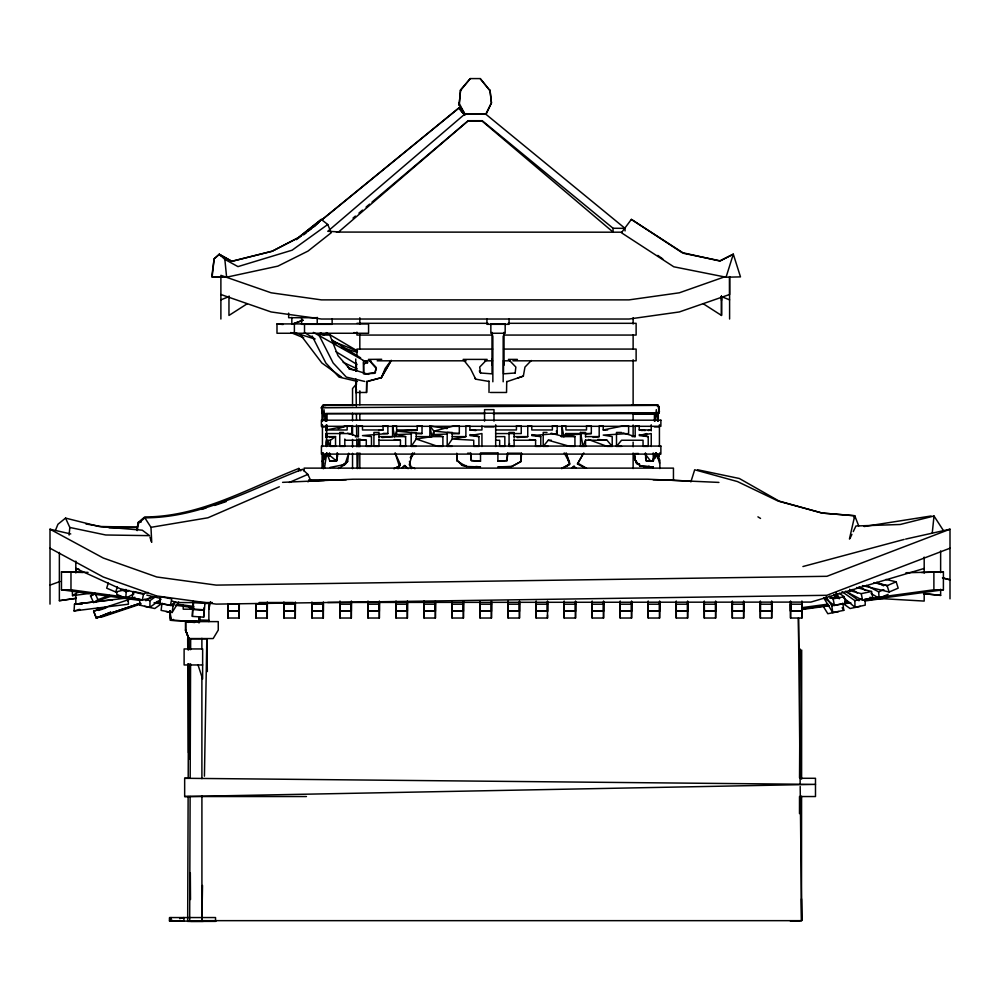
<?xml version="1.0" encoding="UTF-8"?>
<svg xmlns="http://www.w3.org/2000/svg" width="1000" height="1000" viewBox="0 0 1000 1000"><rect width="100%" height="100%" fill="white"/><g stroke="black" fill="none" stroke-linecap="round" stroke-linejoin="round"><path stroke-width="1.5" d="M75.812 571.95L75.812 561.138M306.45 796.538L184.662 796.538L184.662 778.288L189.35 778.288M239.275 603.587L239.237 618.025L227.9 618.025L227.875 603.587M239.237 618.025L239.25 604.1M267.3 602.062L267.262 618.025L255.925 618.025L255.888 603.587M267.262 618.025L267.275 602.55M295.312 602.062L295.287 618.025L283.95 618.025L283.913 602.062M295.287 618.025L295.3 602.55M323.338 602.062L323.3 618.025L311.975 618.025L311.938 602.062M323.3 618.025L323.325 602.55M351.362 602.062L351.325 618.025L340 618.025L339.963 602.062M351.325 618.025L351.35 601M366.55 392.475L366.737 381.413L366.55 392.475L355.763 392.475L355.763 378.775M355.763 371.163L355.763 358.988M379.387 602.062L379.35 618.025L368.013 618.025L367.987 602.062M379.35 618.025L379.375 601M407.413 602.062L407.375 618.025L396.037 618.025L396.012 602.062M407.375 618.025L407.4 601M435.425 602.062L435.4 618.025L424.062 618.025L424.038 602.062M435.4 618.025L435.412 601M463.45 602.062L463.425 618.025L452.088 618.025L452.062 602.062M463.425 618.025L463.438 601M491.475 602.062L491.45 618.025L480.112 618.025L480.075 602.062M491.45 618.025L491.463 601M519.5 602.062L519.475 618.025L508.137 618.025L508.1 602.062M519.475 618.025L519.487 601M547.525 602.062L547.487 618.025L536.163 618.025L536.125 602.062M547.487 618.025L547.487 614.925M547.5 611.838L547.513 601M575.55 602.062L575.513 618.025L564.175 618.025L564.15 602.062M575.513 618.025L575.538 601M603.575 602.062L603.538 618.025L592.2 618.025L592.163 602.062M603.538 618.025L603.562 601M631.587 602.062L631.562 618.025L620.225 618.025L620.188 602.062M631.562 618.025L631.575 601M659.613 602.062L659.575 618.025L648.25 618.025L648.213 602.062M659.575 618.025L659.6 601M687.638 602.062L687.6 618.025L676.275 618.025L676.237 602.062M687.6 618.025L687.625 601M715.662 602.062L715.625 618.025L704.3 618.025L704.262 602.062M715.625 618.025L715.65 601M703.125 303.675L721.513 315.45L721.513 296.725M721.513 300.438L721.513 296.188L721.513 315.45M743.688 602.062L743.65 618.025L732.312 618.025L732.288 602.062M743.65 618.025L743.675 601M771.7 602.062L771.675 618.025L760.337 618.025L760.312 602.062M771.675 618.025L771.688 601M801.912 602.062L801.875 618.025L790.55 618.025L790.512 602.062M799.5 813.625L799.513 796.5M799.538 777.812L800.275 649.087M801.5 920.6L801.587 796.2M801.6 779.1L801.675 650.037M801.875 618.025L801.9 601M169.9 611.087L170.463 620.275L198.875 621.587L198.888 616.95M202.65 664.963L184.112 664.963L184.112 648.95L202.65 648.95L202.625 679.013L198.038 664.963M326.538 440.812L326.512 446.388L326.5 441.075M326.512 435.85L326.55 433.55L326.525 437.875L326.512 433.55L326.55 436.613L326.55 434.575M188.125 796.488L187.675 921.4L215.662 921.375M188.2 777.75L188.6 663.763M188.65 649.712L188.7 638.787M189.675 921.375L190.113 796.475M190.175 777.738L190.575 663.763M190.625 649.712L190.662 638.787M326.512 437.2L326.512 433.587L326.512 437.875M326.488 427.25L326.55 429.963L326.55 425.8L326.525 430.575L326.512 424.825L326.525 431.012L326.55 424.787L326.55 446.525M326.525 429.9L326.55 426.05L326.525 430.812M351.35 601.675L351.325 610.938L340 610.938L339.975 601.675M407.4 601.675L407.375 610.938L396.037 610.938L396.012 601.675M463.45 601.675L463.425 610.938L452.088 610.938L452.062 601.675M519.487 601.675L519.475 610.938L508.137 610.938L508.113 601.675M575.538 601.675L575.513 610.938L564.175 610.938L564.15 601.675M631.587 601.675L631.562 610.938L620.225 610.938L620.2 601.675M687.638 601.675L687.6 610.938L676.275 610.938L676.25 601.675M743.675 601.675L743.65 610.938L732.312 610.938L732.288 601.675M801.9 601.675L801.875 610.938L790.55 610.938L790.512 601.675M379.375 601.675L379.35 610.938L368.013 610.938L367.987 601.675M424.038 601.675L424.062 610.938L435.4 610.938L435.425 601.675M491.475 601.675L491.45 610.938L480.112 610.938L480.087 601.675M536.138 601.675L536.163 610.938L547.487 610.938L547.513 601.675M592.175 601.675L592.2 610.938L603.538 610.938L603.562 601.675M648.225 601.675L648.25 610.938L659.575 610.938L659.613 601.675M704.262 601.675L704.3 610.938L715.625 610.938L715.65 601.675M760.312 601.675L760.337 610.938L771.675 610.938L771.7 601.675M139.725 599.788L139.637 605.163L149.85 607.3L161.038 599.35M201.887 921.375L202.512 885.462M204.425 776.175L206.825 638.787L188.637 638.787L188.725 649.712M357.738 468.512L358.125 452.95M358.275 446.725L358.475 438.938M149.85 607.3L150.037 600.6L156.387 596.138M193.113 601.862L192.825 609.538L204.213 610.337L203.663 617.163L192.362 616.375L192.913 600.775M203.663 617.163L204.013 607.812M506.725 381.413L506.538 392.475L490.475 392.475M128.112 597.875L128.425 604.2L74.062 610.938L74.5 604.212L126.638 598.062M193.113 609.05L193.538 602.337L204.925 603.138L204.412 609.837L193.113 609.05L192.913 602.938M116.888 591.812L116.725 594.362L125.75 598.2L133.975 593.825M326.763 454.113L322.837 461.2L326.75 452.938L329.913 461.2L337.062 460.55L337.537 453.212M520.988 461.512L512.137 466.425L497.875 466.912L511.163 466.675L520.988 461.512L521.525 453.212M192.362 616.375L192.825 609.538M375.6 371.138L375.875 367.075L369.513 360.487M656.1 455.913L656.312 452.925L652.15 461.225L646.112 460.725L653.238 461.2L656.312 452.925L659.862 464.062L659.862 468.562M125.75 598.2L126.225 591.85L128.95 590.413M507.038 460.588L497.875 461.2L507.038 460.588L507.6 453.212L521.35 453.212L520.638 461.525M372.013 202.113L468.237 120.712L482.225 120.712L613.062 228.263L625 228.35L625.075 230.912M506.987 460.55L507.638 453.212M69.112 535.05L69.825 527.463L65.55 518.1L57.938 524.263L55.65 529.862M464.387 112.9L459.137 105.138L460.575 89.85L470.275 78.587L480.2 78.587L490.1 90.8L491.45 102.875L486.037 114.3L465.275 113.688L327.775 231.3L338.688 231.887L468.237 120.712M657.35 413.75L659.262 412.8L658.062 405.312L324.6 404.75L322.663 405.487L321.912 412.688L322.912 413.6L659.262 412.8L659.05 406.737L658.062 405.312L631.962 404.738M932.275 532.863L934.013 516L900.188 524.487L855.95 526L853.275 531.575M322.663 421.15L323.963 409.65L325.25 421.15M655.05 421.15L656.338 409.65L657.638 421.15M657.475 416.838L657.962 412.525M298.587 471.037L298.888 468.413C248.8 488.075 200.113 516.912 144.762 516.938L138.238 522.375L136.75 529.763M459.137 105.138L460.575 89.85M330.125 467.425L344.975 464.475L347.638 461.512L348.7 453.212L344.975 464.475L338.5 468.55M655.913 456.012L656.312 452.925L656.312 456.012M515.15 373.062L515.862 367.075L508.438 359.4L517.425 359.4M173.075 605.812L161.962 603.65L161.1 610.375L172.113 612.513L173.075 605.812L175.512 601.9L170.4 605.45L159.375 603.312L160.65 596.7L171.75 598.862L170.4 605.45M324.438 468.375L326.75 452.938L326.763 456M507.088 381.613L523.35 376.1L524.963 367.075L531.337 360.487M514.113 439.25L514.113 446.388L509.062 446.388L509.562 443.6M137.188 530.638L138.575 523.25L144.838 517.812C201.312 517.85 251.238 488.963 302.538 469.288L307.85 474.4L310.6 480.25L307.887 481.8M155.087 596.663L142.262 600.25L132.062 598.1L133.338 591.5L143.625 593.65L148.112 592.45M142.262 600.25L143.625 593.65M208.875 609.2L210.487 601.8M655.7 455.725L656.312 452.925M849.45 539.012L854.737 515.7L822.288 513.075L778.213 501.112L737.425 481.55L694.688 469.775L690.863 481.9M585.65 468.3L577.463 463.95L583.812 452.925M337.562 455.788L336.362 460.925L327.95 453.938M355.838 392.475L356.525 389.588M658.5 458.525L659.9 452.925L657.712 458.15M726.062 277.213L733.3 254.175L719.613 260.988L681.938 252.55L631.362 219.4L621.413 232.738L673.787 266.788L726.062 277.213L740.487 276.887L733.3 254.175L720.362 260.863L683.838 253.388L631.362 219.4M108.287 583.075L106.675 588.162L115.7 592L126.1 589.5M326.488 446.312L326.538 441.75M115.7 592L117.362 586.938M394.613 436.613L396.637 434.575L396.637 426.05L392.587 426.05L394.613 436.613L396.637 431.15L417.225 429.963L417.225 425.775L422.025 425.788L422.025 433.55L416.05 433.8M363.525 361.912L363.525 373.85L374.375 373.338L376.35 368.65L368.45 359.4L381.712 359.288M402.325 468.025L404.775 465.5L408.113 468.675M399.4 466.188L394 468.612L399.4 466.188L400.275 464.25L395.087 452.9L399.4 466.188L398 468.738M849.925 538.562L851.925 534.375M410.288 457.675L412.713 452.938L409.312 464.663L411.188 468.65M398.1 468.363L400.275 464.25M347.25 461.1L346.012 463.425L342.275 464.925M644.613 454.513L645.312 453.225L646.112 460.725L653.238 461.2L653.238 452.925M577.463 463.95L582.975 454.113M353.9 405.412L322.663 405.487L321.325 407.812L322.912 413.6M380.8 378.15L391.275 360.475L381.438 377.65L368.137 381.075M172.113 612.513L178.663 601.9M561.9 436.613L561.9 426.05L565.938 426.05L565.938 429.963L586.512 429.963L586.512 425.788L591.325 425.788L591.325 433.55L565.938 433.55L563.925 436.613L551.112 433.212M411.2 446.388L416.25 439.025L416.25 432.45L411.2 432.45L411.2 446.388L416.25 446.362M447.2 446.388L452.25 439.025L452.25 432.45L447.2 432.45L447.2 446.388L452.25 446.362M391.163 360.375L385.163 368.5L381.438 377.65L367.113 381.613M410.875 457.675L414.513 452.925M459.025 102.875L464.8 114.288L465.275 113.688M460.475 90.588L470.275 78.587M548.263 446.362L543.212 446.388L548.263 440.238L551.337 440.238M621.55 446.362L616.5 446.388L621.55 440.238L643.05 440.238L643.05 446.388L648.213 446.388L648.213 436.613L639.225 434.575M318.2 222.925L321.287 219.4L298.137 237.862L272.213 251.213L231.925 261.325L219.338 254.325L214.125 258.825L212.138 276.85L226.612 277.188L277.9 266.125L308.025 251.075L331.238 232.738L327.75 224.5L321.362 219.488L298.275 237.688L272.2 251.213L231.762 261.312L219.262 254.25L214.137 258.875L211.75 276.837L222.15 277.087M488.663 381.388L475.7 379.175L474.775 378.15M317.162 224.013L321.362 219.488M170.463 620.275L198.875 621.587M657.438 413.237L659.525 411.262M571.587 468.175L573.825 466.2L576.075 468.162M401.587 468.288L404.775 465.5M353.013 218.088L355.387 216.088M358.95 213.1L362.512 210.1M366.075 207.113L369.637 204.112M317.913 223.012L303.463 234.812L305.925 232.913M321.538 220.062L458.913 107.925L464.925 114.925M308.325 230.95L311.95 227.987M321.587 220.125L458.95 107.975L463.8 113.588M313.562 226.887L315.963 224.963L313.5 226.85M572.35 467.887L574.388 466.312M566.6 466.413L568.938 464.637M296.337 239.65L301.238 236M308.6 230.5L311.05 228.675M374.375 373.338L375.513 372.488L365.225 374.2M327.75 224.5L292.113 250.188L237.963 266.613L224.85 259.387L219.338 254.325M145.85 600.737L150.812 597.2M162.237 603.212L154.775 608.513L144.575 606.375M326.3 440.25L330.375 440.25L335.538 436.625L335.538 446.388L330.375 446.388L327.125 441.475M343.975 464.05L347.638 461.512M72.25 590.475L72.525 595.662L76.85 592.812L81.363 591.638M111 596.175L93.637 602.525L90.5 595.938L93.775 593.787M93.637 602.525L97.963 599.675L109.537 595.438M247.338 303.675L228.962 315.45L228.962 296.188M561.987 468.2L570.112 463.762M561.625 468.65L569.487 464.55L566.075 452.938L569.6 462.4M279.3 486.788L207.913 517.788L150.975 527.325L144.838 517.812M289.288 482.45L307.85 474.4M873.938 582.638L887.087 585.675L896.175 581.812L898.188 588.162L889.175 592L862.412 585.6M866.35 585.388L878.65 591.85L883.838 589.65M871.1 593.575L879.125 598.2L888.138 594.362M220.888 299.875L229.4 296.425M169.587 921.112L172.488 920.387M226.2 501.575L214.613 505.45M950 598.825L950 529.212L826.9 576.3L216.2 585.112L156.725 576.975L103.275 558.025L50 529.212L50 604.113M950 548.212L826.9 595.3L216.2 604.113L156.725 595.962L103.275 577.013L50 548.212M302.975 320.2L291.837 324.312L291.837 317.4M293.238 323.812L302.975 320.25M50 585.112L60.038 581.5M90.5 595.938L93.4 594.9M725.275 276.613L679.338 292.8L629.062 299.875L321.4 299.875L271.137 292.8L220.888 275.338L220.888 319.025M140.588 603.188L96.263 618.025L93.612 611.2L132.037 598.55M139.113 603.688L96.337 618.025L93.688 611.2M102.737 615.95L139.613 603.612M141.088 603.9L101.263 617.212L101.263 616.438M93.612 611.2L106 607.2M106 607.987L98.625 610.413L98.625 609.625M338.212 428.625L347.137 425.812L351.938 425.8L351.938 433.562L326.3 433.562M518.013 377.938L523.35 376.1M201.537 509.412L205.9 508.088M924.188 568.462L810.913 602.087L327.7 602.475M132.062 598.1L134.9 597.3M173.538 619.45L170.55 620.275L169.975 611.087M642.225 434.787L646.737 433.575M363.6 363.812L367.612 362.738L365.288 361.112M802.925 566.538L904.163 539.425M179.625 918.612L183.912 917.55L183.912 921.1L169.625 921.087L169.587 917.562L169.625 921.112L215.562 921.1M74.062 610.938L80.113 609.513M905.638 539.087L950 529.212M849.325 590.525L861.237 593.65L871.525 591.5L872.812 598.1L862.6 600.25L845.475 591.237M842.1 591.688L854.837 600.6L862.188 599.062M843.162 597.4L855.025 607.3L865.225 605.163L865.15 599.788M860.3 606.375L850.088 608.513L842.625 603.212M593.125 437.413L599.188 436.613L599.188 426.05L603.225 426.05L603.225 429.963L623.8 425.788L628.612 425.788L628.612 433.55L603.225 435.087L612.212 436.613L612.212 446.388L607.038 446.362L588.413 439.487M648.238 430.562L651.237 429.963L639.225 429.963L639.225 426.05L635.188 426.05L635.188 436.613L632.15 436.613M829.875 598.275L836.825 596.925L839.3 598.75M829.463 596.287L833.112 598.862L844.225 596.7L845.487 603.312L834.463 605.45L825.713 599.087M826.112 596.675L831.787 605.812L842.9 603.65L843.775 610.375L832.75 612.513L823.737 597.925M838.838 611.575L827.812 613.713L823.725 607.087M475.925 430.55L469.925 429.963L469.925 426.05L465.887 426.05L465.887 436.613L452.25 439.025L473.738 440.238L473.738 446.388L478.913 446.388L478.913 436.613L469.925 434.575M864.125 526.525L931.038 516M447.15 428.562L429.875 426.05L433.925 431.15L433.925 434.575L442.9 436.613L442.9 446.388L437.738 446.362L416.25 439.025L431.9 436.613L433.925 434.575L447.362 434.038M59.363 600.688L76.225 598.312L59.363 600.688L59.363 552.425M801.737 607.688L827.85 604.15M844.762 601.862L847.837 601.45M864.737 599.163L933.888 589.788L943.4 589.788L943.4 571.888L905.95 572.725M802.025 608.938L828.15 605.4M845.05 603.112L849.663 602.487M865.025 600.413L943.4 589.788M801.7 609.525L829.362 605.775M843.2 603.9L850.875 602.863M864.712 600.988L883.15 598.488M72.525 595.662L89.438 593.425M329.412 437.425L335.538 436.625L326.35 436.625M138.238 522.375L141.213 522.013M378.663 430.475L383.062 429.963L383.062 425.788L387.875 425.788L387.875 433.55L362.488 435.6L371.463 436.613L371.463 446.388L366.3 446.388L366.3 440.238L360.163 439.55M92.85 602.075L74.5 604.212L82.137 603.337M95.9 601.725L112.725 599.763M329.913 461.2L337.062 460.55M355.412 436.875L358.438 436.613L358.438 426.05L362.488 426.05L362.488 429.963L383.062 429.963M381.987 437.55L392.587 436.613L392.587 426.05M517.137 437.55L527.75 436.613L527.75 426.05L531.788 426.05L531.788 429.963L552.362 429.963L552.362 425.788L557.175 425.788L557.175 433.55L531.788 435.6L540.775 436.613L540.775 446.388L535.6 446.388L535.6 440.238L529.462 439.55M190.863 608.787L193.825 608.55M338.688 231.887L336.4 232.075L621.987 232.2M515.025 373L503.512 373.85L503.512 360.425M580.875 434.188L565.938 435.087L563.925 436.613L561.9 426.05M585.35 433.913L591.325 433.55M436.863 430.988L433.925 431.15L431.9 436.613L429.875 426.05L429.875 436.613M282.587 482.35L353.125 479.2L647.525 479.2L718.913 482.413M308.9 481.188L324.35 480.5M411.575 433.975L396.637 434.575L405.625 436.613L405.625 446.388L400.45 446.388L400.45 440.238L394.312 439.55M451.838 433.85L459.312 433.55L459.312 425.788L454.5 425.788L433.925 431.15L459.312 433.55M638.45 453.475L634.325 453.625L634.7 459.725L639.975 466.087L653.238 466.912L639.975 466.087M921.65 572.5L943.4 571.888M184.662 796.538L815.487 784.375L184.662 778.288M109.075 527.75L137.162 527.388M464.8 114.288L485.8 114.138L491.45 102.875L489.938 89.975M658.062 405.312L321.325 407.812L324.6 404.75L326.463 405.337M169.625 921.112L169.887 917.562L215.538 917.55L215.538 921.1M468.2 121.237L482.275 121.237L613.062 232.075L613.062 228.263M317.45 317.712L288.65 317.712L288.65 313.113M356.925 323.312L487.938 323.312M508.225 323.312L636.125 323.312L636.125 335.062L503.537 335.062M276.988 323.913L368.575 323.913L368.575 333.263L276.988 333.263L276.988 323.913L283.15 324.513M322.362 334.65L329.663 334.65L338.025 355.737L349.288 368.387L368.55 374.4M492.625 335.062L356.925 335.062L356.925 332.125M492.625 349.075L356.925 349.075L356.925 356.413M503.537 349.075L636.125 349.075L636.125 360.812L512.9 360.812M363.162 360.812L370.962 360.812M377.2 360.812L466.1 360.812M484.825 360.812L492.625 360.812M503.537 360.812L509.775 360.812M326.3 413.6L485.075 413.612M492.85 413.612L654.737 413.638M322.025 426.9L325.9 426.9M484.55 426.9L493.988 426.9M654.412 426.9L658.288 426.9M396.637 429.963L417.225 429.963M469.925 429.963L481.938 429.963L481.938 426.062M495.6 429.963L516.438 429.963L516.438 425.8L521.237 425.8L521.237 433.562L495.6 433.562M603.225 429.963L607.625 429.963M585.55 439.75L585.55 446.388L580.5 446.388L580.5 432.45L585.55 432.45L585.55 436.925M378.963 436.613L405.625 436.613M416.25 436.613L442.9 436.613M452.25 436.613L465.887 436.613M495.6 436.625L504.837 436.625L504.837 446.388L499.675 446.388L499.675 440.25L495.6 440.25M514.113 436.613L527.75 436.613M561.075 436.613L574.925 436.613L574.925 446.388L569.763 446.362L548.263 440.238M585.55 436.613L599.188 436.613M344.812 440.238L366.3 440.238M378.963 440.238L400.45 440.238M514.113 440.238L535.6 440.238M612.212 446.388L607.038 440.238L585.55 440.238L583.025 446.388L580.5 432.45M497.912 452.925L480.513 452.925L480.513 461.2L471.287 460.588L470.688 453.212L467.587 453.212M308.775 479.837L346.2 479.837M653.188 479.837L673.45 479.837L673.45 468.125L304.125 468.125L304.125 471.05M139.838 600.413L61.463 589.788L61.463 571.888L88.062 572.388M61.463 589.788L70.975 589.788L140.125 599.163M212.362 602.562L178.062 602.587L172.113 601.163M259.125 602.525L293.412 602.5M204.425 603.438L208.875 603.438L208.875 621.587M79.05 604.212L82.125 604.212M255.875 604.212L267.312 604.2L267.262 610.938L255.925 610.938L255.875 604.212L255.925 610.938M283.9 604.212L295.325 604.2L295.287 610.938L283.95 610.938L283.9 604.212L283.95 610.938M311.925 604.212L323.35 604.2L323.3 610.938L311.975 610.938L311.925 604.212L311.975 610.938M339.95 604.2L351.375 604.212M367.975 604.212L379.4 604.2M407.413 604.212L396 604.2L396.037 610.938M435.438 604.212L424.025 604.2L424.062 610.938M452.05 604.212L463.462 604.2M480.062 604.2L491.488 604.212M519.513 604.212L508.088 604.2L508.137 610.938M547.537 604.212L536.112 604.2L536.163 610.938M564.138 604.2L575.562 604.212M603.587 604.2L592.15 604.212L592.2 610.938M620.175 604.212L631.6 604.2M659.625 604.212L648.2 604.2L648.25 610.938M676.225 604.2L687.65 604.212M715.675 604.212L704.25 604.2L704.3 610.938M732.275 604.2L743.688 604.212M771.712 604.212L760.3 604.2L760.337 610.938M801.912 604.212L790.5 604.2L790.55 610.938M227.862 611.2L239.288 611.2M255.875 611.2L267.312 611.2M283.9 611.2L295.325 611.2M311.925 611.2L323.35 611.2M339.95 611.2L351.375 611.2M367.975 611.2L379.4 611.2M396 611.2L407.413 611.2M424.025 611.2L435.438 611.2M452.05 611.2L463.462 611.2M480.062 611.2L491.488 611.2M508.088 611.2L519.513 611.2M536.112 611.2L547.537 611.2M564.138 611.2L575.562 611.2M592.15 611.2L603.587 611.2M620.175 611.2L631.6 611.2M648.2 611.2L659.625 611.2M676.225 611.2L687.65 611.2M704.25 611.2L715.675 611.2M732.275 611.2L743.688 611.2M760.3 611.2L771.712 611.2M790.5 611.2L801.912 611.2M184.938 621.337L197.413 621.337M185.475 621.613L218.25 621.613L218.263 630.087L213.162 638.562L188.775 638.562L185.475 630.087L185.475 621.613L194.788 622.513M185.475 630.087L188.775 638.562M799.875 778.288L815.487 778.288L815.487 796.538L799.875 796.538M790.288 920.9L800.275 920.9M190.65 921.4L203.312 921.375M329.663 334.65L318.738 334.625L333.162 363.013L346.337 377.113L364.75 381.45M193.2 609.212L183.225 609.2L183.188 604.875M322.663 405.487L325.775 405.5M632.987 414.15L654.837 414.212L633.062 414.113L633.125 420.35M547 432.463L543.212 432.45L543.212 446.388M621.55 432.463L616.5 432.45L616.5 446.388M343.55 432.463L339.762 432.45L339.762 446.388L344.812 446.388L344.812 439.025M137.325 527.238L101.112 526.512L85.962 523.987M643.487 466.65L653.238 466.912M466.35 466.512L457 460.9L456.763 453.212L456.838 459.712L461.825 465.275L466.35 466.512L480.513 466.912L475.825 466.5M61.463 571.888L83.225 572.487M199.988 620.025L208.875 620.275M383.387 433.35L387.875 433.55M672.087 480.275L690.812 481.125M416.25 439.025L419.312 439.2M878.688 598.475L924.188 601.075L924.188 591.763M480.513 461.2L471.325 460.55L470.725 453.212M479.325 370.962L480.538 373L492.05 373.85L492.05 358.988M597.825 439.462L607.038 440.238M461.825 465.275L466.488 465.688M396.637 431.15L422.025 433.55M645.238 430.55L639.225 429.963L642.225 430.562M940.638 595.4L923.587 593.625L940.638 595.4L940.638 589.263M648.213 436.613L639.225 435.6L651.237 433.55L651.237 446.512M478.913 436.613L469.925 435.6L481.938 433.55L481.938 446.512M157.037 601.45L160.113 601.862M177.013 604.15L193.912 606.438M155.2 602.487L159.812 603.112M175.175 605.2L193.625 607.688M153.988 602.863L163.212 604.113M189.325 607.65L193.938 608.275M353.875 332.587L356.925 333.038M574.925 436.613L565.938 435.087L565.938 433.55M166.025 611.575L170.162 612.375M75.812 572.925L75.812 568.462L78.85 569.075M349 369.012L356.562 370.6M697.65 469.775L739.325 478.488L779.137 501.112L822.113 513.075L853.713 515.7L854.85 518.45M69.825 527.463L105.725 534.987L149.562 535.65L142.287 530.188L99.375 526.587L65.55 518.1M144.15 599.375L150.037 600.6M531.788 434.575L540.775 436.613M50 529.212L70.75 533.95M885.925 579.45L896.175 581.812M357.45 381.45L339.038 377.113L325.85 363.013L312.125 335.988M653 467.45L648.538 466.388L653.062 467.562M143.837 594.375L120.037 588.663L75.812 568.462M146.812 595.1L160.212 598.312M875.938 582.8L887.812 585.662M942.613 577.987L950 579.825L942.463 577.8M856.538 587.513L871.525 591.5M869.963 597.3L872.812 598.1M188.575 622.4L185.8 621.613L185.812 630.087M622.913 432.875L635.188 436.613M347.537 433.288L358.438 436.613M293.95 332.463L314.513 338.925M340.95 347.238L357.113 352.312M220.888 294.5L271.137 311.95L321.4 319.025L629.062 319.025L679.338 311.95L729.6 294.5L729.575 276.588M333.15 341.45L357.525 351.062M721.075 296.425L729.6 299.875M290.763 332.525L303.688 337.775M121.025 589.65L126.225 591.85M415.012 468.663L410.925 466.85L409.438 461.413M343.125 362.287L357.125 368.85M876.787 582.238L883.625 585.837M313.375 332.4L367.612 362.738M655.4 404.688L659.05 406.737M188.412 606.413L193.637 609.388M859.087 586.65L865.763 590.5M577.663 463.062L586.475 468.212M326.312 332.6L357.113 350.75M333.85 342.075L336.538 343.65M347.587 366.912L351.55 369.3M304.575 332.625L315.05 338.988M336 351.712L356.95 364.45M757.925 516.838L760.537 518.438M320.387 332.738L324.288 335.163M332.075 340.025L360.637 357.863M839.312 593.288L844.225 596.7M852.387 589.513L857.487 593.088M657.8 255.4L662.825 258.975M846.6 591.9L859.013 600.737M341.562 377.113L321.875 363.013L300.338 334.625M486.037 114.3L485.213 113.688L625 228.35M404.55 466.012L406.838 468.025M219.262 254.25L221.5 256.312M202.037 920.662L801.737 920.662L801.5 898.838M464.675 114.963L458.95 107.975L462.113 111.95M480.2 78.587L490.1 90.8M298.888 468.413L300.763 470.825M645.512 454.375L650.775 461.337M322.088 461.2L323.625 463.263M934.013 516L943.838 531.213M657.7 456.662L659.862 460.125L659.862 463M836.375 593.212L839.638 598.438M833.988 594.45L835.612 597.1M842.138 607.712L843.775 610.375M564.212 452.938L569.375 462.4M322.088 453.212L323.45 455.788M325.412 458.088L322.837 453.212L322.837 466.912M475.7 379.175L470.412 368.5L463.162 359.4L487.125 359.4L479.7 367.075L480.538 373M328.075 441.5L330.375 446.388L330.375 440.25M94.862 593.062L97.963 599.675M97.5 607.612L98.612 610.3M854.737 515.7L858.688 525.862M887.087 585.675L889.175 592M556.375 430.962L557.175 433.55M150 537.15L151.275 541.65M861.237 593.65L862.6 600.25M833.112 598.862L834.463 605.45M645.525 457.612L646.112 460.55L645.638 453.212M836.1 593.2L836.825 596.925M849.663 589.237L850.088 591.712M636.188 460.588L636.638 463.537L639.625 464.263L636.638 463.537L635.05 459.712L635.05 455.812M831.787 605.812L832.75 612.513M456.838 459.712L457 460.9M322.5 413.963L322.025 409.65L322.025 421.15M325.55 418.275L325.863 421.15L325.9 413.963M224.85 259.387L226.612 277.188M170.087 610.975L170.8 620.025L170 610.975M878.65 591.85L879.125 598.2M128.225 601.087L128.012 597.987L128.15 601.087M150.975 527.325L151.725 542.35M854.837 600.6L855.025 607.3M326.488 433.975L326.55 436.613L326.5 433.663M206.825 638.787L207.338 671.575M363.562 362.038L363.725 372.9M356.312 406.25L356.012 384.462L352.537 388.575L352.537 405.513M356.413 414.038L356.5 420.262M356.562 424.938L356.7 435.825M356.75 438.938L356.85 446.725M356.925 452.95L357.137 468.512M798.512 618.188L798.85 649.375M798.4 618.05L800.15 783.325M800.188 786.438L801.612 920.525M326.5 427.375L326.525 430.475M655.475 452.925L655.5 457.413M326.525 425.8L326.538 430.938M188.825 663.763L189.5 759M190.312 872.975L190.5 899.525M187.675 638.787L187.763 649.712M187.862 663.763L188.5 752.775M655.5 456.188L655.487 453.312L655.487 457.975M326.525 432.975L326.525 437.438M790.525 601L790.55 618.025M760.325 601L760.337 618.025M732.3 601L732.312 618.025M704.275 601L704.3 618.025M676.25 601L676.275 618.025M648.225 601L648.25 618.025M620.2 601L620.225 618.025M592.175 601L592.2 618.025M564.163 601L564.175 618.025M536.138 601L536.163 618.025M508.113 601L508.137 618.025M480.087 601L480.112 618.025M452.062 601L452.088 618.025M424.05 601L424.062 618.025M396.025 601L396.037 618.025M368 601L368.013 618.025M339.975 601L340 618.025M326.775 413.963L326.788 421.15M311.95 602.55L311.975 618.025M283.938 602.55L283.95 618.025M255.912 604.1L255.925 618.025M227.887 604.1L227.9 618.025M940.638 550.913L940.638 572.65M933.888 571.888L933.888 589.788M924.188 557.1L924.188 573.125M729.6 276.788L729.6 319.025M659.425 424.787L659.425 446.512M658.288 412.525L658.288 421.15M654.412 413.963L654.412 421.15M651.237 424.787L651.237 430.838M633.125 317.775L633.125 323.988M633.125 334.875L633.125 348.862M633.125 359.738L633.125 404.812M633.125 425.012L633.125 435.9M633.125 442.113L633.125 446.775M633.125 452.987L633.125 468.537M514.113 437.812L514.113 432.45L509.062 432.45L509.062 446.388M509.075 318.775L509.075 324.312L486.938 324.312L486.938 318.775M504.038 332.362L504.038 365.238M503.175 336.125L503.175 381.788M497.875 452.925L497.912 461.2M495.688 424.787L495.688 446.512M493.988 421.15L493.988 409.65L484.55 409.65L484.55 421.15M492.85 336.125L492.85 381.788M491.987 332.362L491.987 365.238M489.012 381L489.012 392.475M378.963 437.812L378.963 432.45L373.913 432.45L373.913 446.388L378.963 446.388L378.963 439.25M359.825 317.775L359.825 323.988M359.825 334.875L359.825 348.862M359.825 390.825L359.825 404.812M359.825 414.137L359.825 420.35M359.825 439L359.825 446.775M359.825 452.987L359.825 468.537M356.413 363.275L356.413 371.163M356.413 381.625L356.413 384.725M356.1 363.387L356.1 367.788M356.1 381L356.1 385.3M352.537 413.212L352.537 420.925M352.537 425.538L352.537 434.787M352.537 439.4L352.537 447.113M352.537 453.263L352.537 468.675M332.137 318.775L332.137 324.312L301.575 324.312L301.575 317.4M326.512 413.963L326.512 421.15M323.325 452.925L323.325 468.8M322.425 424.787L322.425 446.525M322.088 452.925L322.088 467.738M317.225 317.4L317.225 324.312M304.513 323.913L304.513 333.263M294.387 323.913L294.387 333.263M201.887 638.325L201.887 649.237M201.887 675.738L201.9 778.65M201.912 795.8L201.925 918.975M199.988 616.95L199.988 621.587M199 616.838L199 622.975M171 917.55L171 921.1M79.062 609.362L79.062 610.138M75.812 593.775L75.812 603.913M70.975 571.888L70.975 589.788M239.288 604.2L239.237 610.938L227.9 610.938L227.862 604.2L239.288 604.212M337.038 453.212L336.613 460.25L337.038 453.212M110.712 612.212L96.263 618.025L110.75 612.225M347.137 425.812L326.3 429.963L347.137 429.963L347.137 425.8M505.175 323.913L490.85 323.913L490.85 333.263L505.175 333.263L505.175 323.913M660.875 420.188L321.413 420.188L321.413 426.3L660.875 426.3L660.875 420.188M660.875 446.075L321.413 446.075L321.413 454.1L660.875 454.1L660.875 446.075M188.95 638.562L185.55 630.087L188.85 638.562M329.6 455.85L329.45 452.925L329.5 455.8"/></g></svg>
